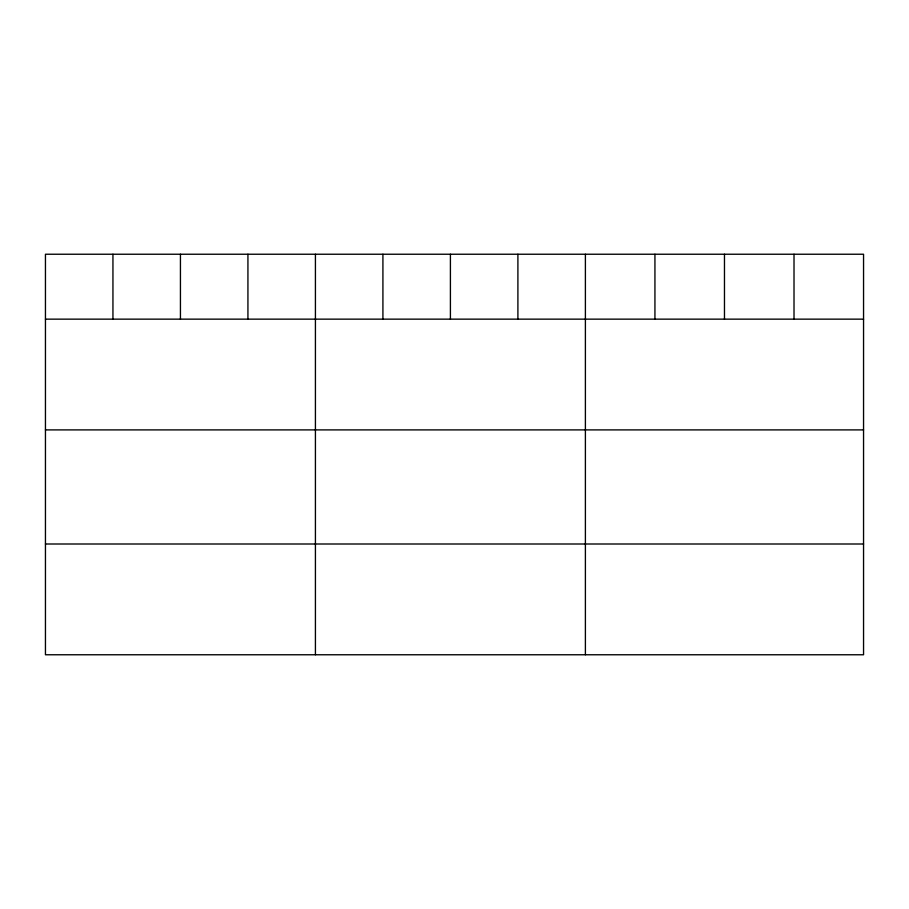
<?xml version="1.0" encoding="UTF-8"?>
<svg xmlns="http://www.w3.org/2000/svg" width="909" height="909" viewBox="0 0 909 909"><rect width="100%" height="100%" fill="white"/><g stroke="black" fill="none" stroke-linecap="round" stroke-linejoin="round"><path stroke-width="1.36" d="M863.55 319.15L863.55 654.764L45.45 654.764L45.45 254.236L863.55 254.236L863.55 319.15L45.45 319.15M45.45 429.9L863.55 429.9M45.45 544.002L863.55 544.002M794.011 254.236L794.011 319.15M724.473 254.236L724.473 319.15M654.934 254.236L654.934 319.15M585.396 254.236L585.396 654.764M517.903 254.236L517.903 319.15M450.409 254.236L450.409 319.15M382.916 254.236L382.916 319.15M315.423 254.236L315.423 654.764M247.93 254.236L247.93 319.15M180.437 254.236L180.437 319.15M112.943 254.236L112.943 319.15"/></g></svg>
